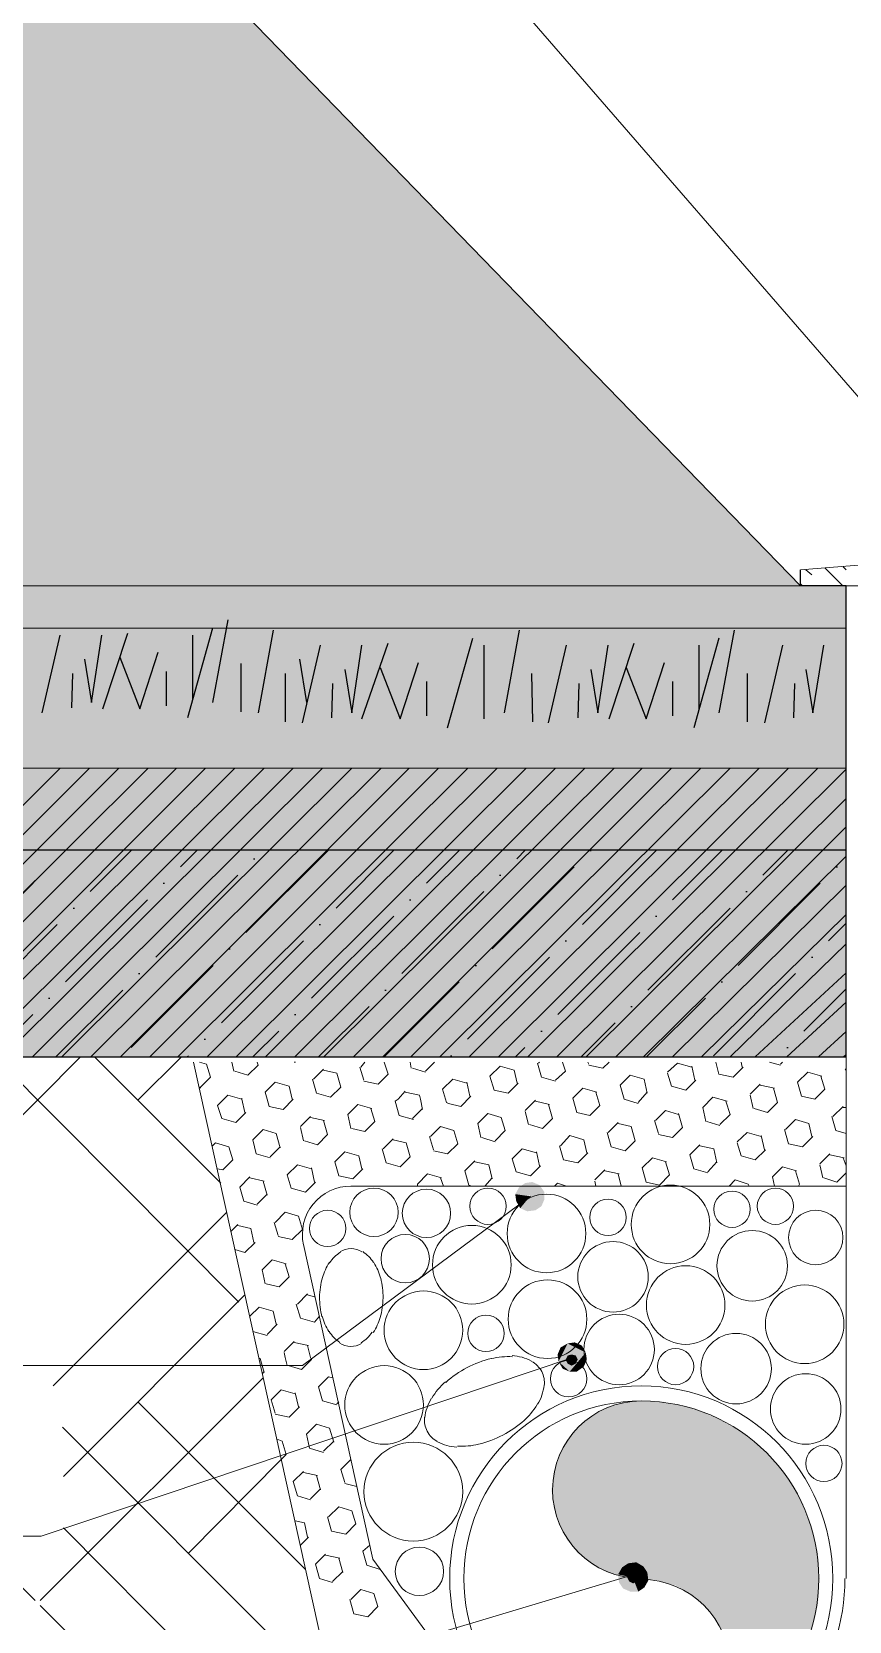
# Paper-space layout 'F02.1_POR CONST' of a CAD drawing. Extents: x -24.6 to 14.9, y -8.7 to 21.
# Drawn here: x -13.886 to -12.675, y -3.208 to -0.853 of the extents above; entities that cross this region are included whole.
import ezdxf
from ezdxf.xclip import XClip

# ---------------------------------------------------------------- set-up
doc = ezdxf.new("R2010")
doc.units = 0
doc.header["$MEASUREMENT"] = 0
doc.header["$XCLIPFRAME"] = 2
for name, color, linetype in [('0_PROPfinal', 4, 'Continuous'), ('Anotação - Geral', 7, 'Continuous'), ('para ar_90_muro', 7, 'Continuous')]:
    doc.layers.add(name, color=color, linetype=linetype)

# ---------------------------------------------------------------- blocks, each defined once
blk = doc.blocks.new('Viewport35')
at = {"layer": 'para ar_90_muro', "linetype": 'Continuous', "lineweight": 0}
for points in [[(8.18119603543299, 5.848217552542353), (8.18119603543299, 5.848366552542359), (8.18109103543307, 5.848514552542349), (8.180942035433034, 5.848577552542357), (8.180794035433067, 5.848556552542348), (8.180667035433032, 5.848471552542355), (8.18058303543306, 5.848323552542354), (8.180879035432994, 5.848281552542353), (8.180879035432994, 5.848302552542348), (8.180900035433055, 5.848302552542348), (8.180900035433055, 5.848281552542353), (8.180921035433073, 5.848281552542353), (8.180921035433073, 5.848260552542358)], [(8.18058303543306, 5.848323552542354), (8.180604035433063, 5.848175552542353), (8.180688035433064, 5.848027552542352), (8.180879035432994, 5.848260552542358), (8.180879035432994, 5.848281552542353)], [(8.180688035433064, 5.848027552542352), (8.180837035433015, 5.84796355254235), (8.181006035433043, 5.847985552542351), (8.181133035433078, 5.848069552542352), (8.18119603543299, 5.848217552542353), (8.180921035433073, 5.848260552542358), (8.180900035433055, 5.848239552542353), (8.180879035432994, 5.848239552542353), (8.180879035432994, 5.848260552542358)], [(8.181683035433068, 5.845190552542348), (8.182064035433072, 5.845000552542359), (8.181831035433078, 5.845212552542348)], [(8.181831035433078, 5.845212552542348), (8.182064035433072, 5.845000552542359), (8.181980035433085, 5.845148552542348)], [(8.181493035433022, 5.844809552542353), (8.181683035433068, 5.845190552542348), (8.181472035433075, 5.844958552542359)], [(8.181535035433, 5.845106552542349), (8.181472035433075, 5.844958552542359), (8.181683035433068, 5.845190552542348)], [(8.182064035433072, 5.845000552542359), (8.181683035433068, 5.845190552542348), (8.181493035433022, 5.844809552542353)], [(8.181726035433044, 5.844598552542356), (8.182064035433072, 5.845000552542359), (8.181493035433022, 5.844809552542353)], [(8.181683035433068, 5.844936552542348), (8.181641035433074, 5.844852552542358), (8.181683035433068, 5.844767552542352), (8.181768035433038, 5.844725552542352), (8.181768035433038, 5.844852552542358)], [(8.181895035433072, 5.844852552542358), (8.181853035433065, 5.844936552542348), (8.181768035433038, 5.844958552542359), (8.181683035433068, 5.844936552542348), (8.181768035433038, 5.844852552542358)], [(8.182022035433064, 5.844704552542357), (8.182064035433072, 5.845000552542359), (8.181726035433044, 5.844598552542356)], [(8.182064035433072, 5.845000552542359), (8.182022035433064, 5.844704552542357), (8.182085035433033, 5.844852552542358)], [(8.181726035433044, 5.844598552542356), (8.181493035433022, 5.844809552542353), (8.181577035433065, 5.844661552542352)], [(8.182022035433064, 5.844704552542357), (8.181726035433044, 5.844598552542356), (8.181874035433012, 5.844598552542356)], [(8.181768035433038, 5.844725552542352), (8.181853035433065, 5.844767552542352), (8.181895035433072, 5.844852552542358), (8.181768035433038, 5.844852552542358)], [(8.182509035433071, 5.843857552542357), (8.184244035433068, 5.843857552542357), (8.183758035433073, 5.843942552542353), (8.182847035433014, 5.843942552542353)], [(8.182847035433014, 5.843942552542353), (8.183758035433073, 5.843942552542353), (8.183736035433057, 5.843963552542357), (8.18286903543303, 5.843963552542357)], [(8.18286903543303, 5.843963552542357), (8.183736035433057, 5.843963552542357), (8.183228035433018, 5.843984552542354)], [(8.181895035433072, 5.84343455254235), (8.185155035432999, 5.84343455254235), (8.184774035433009, 5.843645552542357), (8.182149035433028, 5.843645552542357)], [(8.182149035433028, 5.843645552542357), (8.184774035433009, 5.843645552542357), (8.18471003543307, 5.84366655254235), (8.182191035433007, 5.84366655254235)], [(8.182191035433007, 5.84366655254235), (8.18471003543307, 5.84366655254235), (8.18428703543303, 5.843836552542351), (8.182488035433039, 5.843836552542351)], [(8.182488035433039, 5.843836552542351), (8.18428703543303, 5.843836552542351), (8.184244035433068, 5.843857552542357), (8.182509035433071, 5.843857552542357)], [(8.18166203543305, 5.843158552542357), (8.185557035433064, 5.843158552542357), (8.18523903543307, 5.843391552542355), (8.181874035433012, 5.843391552542355)], [(8.181874035433012, 5.843391552542355), (8.18523903543307, 5.843391552542355), (8.185155035432999, 5.84343455254235), (8.181895035433072, 5.84343455254235)], [(8.181493035433022, 5.84284155254235), (8.185917035433079, 5.84284155254235), (8.18568403543307, 5.843074552542356), (8.18162003543307, 5.843074552542356)], [(8.18162003543307, 5.843074552542356), (8.18568403543307, 5.843074552542356), (8.185557035433064, 5.843158552542357), (8.18166203543305, 5.843158552542357)], [(8.181387035433033, 5.842481552542349), (8.18621303543307, 5.842481552542349), (8.186044035433042, 5.842693552542348), (8.181450035433073, 5.842693552542348)], [(8.181450035433073, 5.842693552542348), (8.186044035433042, 5.842693552542348), (8.185917035433079, 5.84284155254235), (8.181493035433022, 5.84284155254235)], [(8.181345035433054, 5.842121552542357), (8.186446035433065, 5.842121552542357), (8.18638203543307, 5.842269552542357), (8.181366035433072, 5.842269552542357)], [(8.181366035433072, 5.842269552542357), (8.18638203543307, 5.842269552542357), (8.18621303543307, 5.842481552542349), (8.181387035433033, 5.842481552542349)], [(8.181387035433033, 5.841804552542348), (8.18663603543304, 5.841804552542348), (8.186446035433065, 5.842121552542357), (8.181345035433054, 5.842121552542357)], [(8.181387035433033, 5.841761552542355), (8.18663603543304, 5.841761552542355), (8.18663603543304, 5.841804552542348), (8.181387035433033, 5.841804552542348)], [(8.181493035433022, 5.841402552542357), (8.186784035433007, 5.841402552542357), (8.18663603543304, 5.841761552542355), (8.181387035433033, 5.841761552542355)], [(8.181556035433061, 5.841296552542357), (8.186806035433037, 5.841296552542357), (8.186784035433007, 5.841402552542357), (8.181493035433022, 5.841402552542357)], [(8.18166203543305, 5.841084552542357), (8.186869035433077, 5.841084552542357), (8.186806035433037, 5.841296552542357), (8.181556035433061, 5.841296552542357)], [(8.186869035433077, 5.841084552542357), (8.18166203543305, 5.841084552542357), (8.181895035433072, 5.840788552542355), (8.186933035433071, 5.840788552542355)], [(8.182191035433007, 5.840555552542357), (8.186954035433004, 5.840555552542357), (8.186933035433071, 5.840788552542355), (8.181916035433076, 5.840788552542355)], [(8.182509035433071, 5.840385552542356), (8.186954035433004, 5.840385552542356), (8.186954035433004, 5.840555552542357), (8.182191035433007, 5.840555552542357)], [(8.182953035433087, 5.840576552542354), (8.182826035433067, 5.840491552542357), (8.182742035433066, 5.840343552542356), (8.183038035433057, 5.84028055254235), (8.183038035433057, 5.840301552542357), (8.183059035433061, 5.840301552542357)], [(8.183355035433053, 5.840385552542356), (8.183271035433066, 5.840512552542352), (8.18312303543307, 5.840597552542357), (8.182953035433087, 5.840576552542354), (8.183059035433061, 5.840301552542357), (8.18308003543305, 5.840301552542357), (8.18308003543305, 5.84028055254235)], [(8.18286903543303, 5.84028055254235), (8.186954035433004, 5.84028055254235), (8.186954035433004, 5.840385552542356), (8.182509035433071, 5.840385552542356)], [(8.182742035433066, 5.840343552542356), (8.182763035433055, 5.840174552542349), (8.182847035433014, 5.840047552542355), (8.182996035433078, 5.839983552542355), (8.183165035433063, 5.839983552542355), (8.183059035433061, 5.84025855254235), (8.183038035433057, 5.84025855254235), (8.183038035433057, 5.84028055254235)], [(8.183228035433018, 5.84025855254235), (8.186975035433065, 5.84025855254235), (8.186954035433004, 5.84028055254235), (8.18286903543303, 5.84028055254235)], [(8.182974035433062, 5.840364552542351), (8.182932035433069, 5.84028055254235), (8.182974035433062, 5.840195552542356), (8.183059035433061, 5.840153552542356), (8.183059035433061, 5.84028055254235)], [(8.183186035433025, 5.84028055254235), (8.183144035433045, 5.840364552542351), (8.183059035433061, 5.840407552542356), (8.182974035433062, 5.840364552542351), (8.183059035433061, 5.84028055254235)], [(8.183165035433063, 5.839983552542355), (8.183292035433013, 5.84006855254235), (8.183377035433068, 5.84021655254235), (8.183355035433053, 5.840385552542356), (8.18308003543305, 5.84028055254235), (8.18308003543305, 5.84025855254235), (8.183059035433061, 5.84025855254235)], [(8.183059035433061, 5.840153552542356), (8.183144035433045, 5.840195552542356), (8.183186035433025, 5.84028055254235), (8.183059035433061, 5.84028055254235)], [(8.183588035433075, 5.84021655254235), (8.186954035433004, 5.84021655254235), (8.186975035433065, 5.84025855254235), (8.183228035433018, 5.84025855254235)], [(8.18394803543302, 5.840110552542349), (8.186954035433004, 5.840110552542349), (8.186954035433004, 5.84021655254235), (8.183588035433075, 5.84021655254235)], [(8.184266035433069, 5.839941552542355), (8.186954035433004, 5.839941552542355), (8.186954035433004, 5.840110552542349), (8.18394803543302, 5.840110552542349)], [(8.186954035433004, 5.839941552542355), (8.184266035433069, 5.839941552542355), (8.184520035433053, 5.839708552542357), (8.186933035433071, 5.839708552542357)], [(8.184774035433009, 5.839412552542356), (8.186869035433077, 5.839412552542356), (8.186933035433071, 5.839708552542357), (8.184541035433071, 5.839708552542357)], [(8.184901035433057, 5.839200552542355), (8.186806035433037, 5.839200552542355), (8.186869035433077, 5.839412552542356), (8.184774035433009, 5.839412552542356)]]:
    blk.add_hatch(color=0, dxfattribs=at).paths.add_polyline_path(points)
at = {"layer": 'para ar_90_muro', "color": 0, "linetype": 'Continuous', "lineweight": 0}
for p, q in [((8.176236493488943, 5.878365885875692), (8.192097035433022, 5.860076885875689)), ((8.189536035433036, 5.861659552542351), (8.186573035433085, 5.861426552542358)), ((8.186679035433073, 5.861426552542358), (8.186806035433037, 5.861320552542356)), ((8.187081035433039, 5.861468552542359), (8.187456702099695, 5.861092885875685)), ((8.187462035433043, 5.86148955254235), (8.187525035433069, 5.861426552542358)), ((8.186573035433085, 5.86112955254235), (8.186609734808584, 5.861092885875685)), ((8.187525035433069, 5.861092885875685), (8.187525035433069, 5.84025855254235)), ((8.187525035433069, 5.861092885875685), (8.188160035433029, 5.861092885875685)), ((8.115537035433078, 5.860203885875684), (8.187525035433069, 5.860203885875684)), ((8.115537035433078, 5.857261885875689), (8.187525035433069, 5.857261885875689)), ((8.16494874209097, 5.851202552542354), (8.17103603543302, 5.857261885875689)), ((8.165562742090941, 5.851202552542354), (8.171650035433046, 5.857261885875689)), ((8.166176742090855, 5.851202552542354), (8.172264035433074, 5.857261885875689)), ((8.166790742090896, 5.851202552542357), (8.172878035433072, 5.857261885875689)), ((8.167411702099699, 5.851202552542357), (8.173471035433053, 5.857261885875689)), ((8.168024702099729, 5.851202552542357), (8.174084035433069, 5.857261885875689)), ((8.168610742090962, 5.851202552542354), (8.17469803543301, 5.857261885875689)), ((8.169224742090947, 5.851202552542343), (8.175312035433038, 5.857261885875689)), ((8.169838742090946, 5.851202552542354), (8.175926035433065, 5.857261885875689)), ((8.170452742090859, 5.851202552542354), (8.176540035433078, 5.857261885875689)), ((8.171065410661953, 5.851202552542354), (8.177154035433063, 5.857261885875689)), ((8.171679742090944, 5.851202552542343), (8.177767035433035, 5.857261885875689)), ((8.172300702099733, 5.851202552542357), (8.178360035433073, 5.857261885875689)), ((8.17291470209966, 5.851202552542357), (8.178974035433015, 5.857261885875689)), ((8.173500742090951, 5.851202552542343), (8.179588035433042, 5.857261885875689)), ((8.174114742090964, 5.851202552542354), (8.18020203543307, 5.857261885875689)), ((8.174727742090923, 5.851202552542343), (8.18081503543307, 5.857261885875689)), ((8.175341742090964, 5.851202552542354), (8.181429035433013, 5.857261885875689)), ((8.175955742090949, 5.851202552542343), (8.18204303543304, 5.857261885875689)), ((8.176569742090962, 5.851202552542354), (8.182657035433067, 5.857261885875689)), ((8.177190702099665, 5.851202552542357), (8.183250035433034, 5.857261885875689)), ((8.17780503352867, 5.851202552542357), (8.183863035433077, 5.857261885875689)), ((8.178389742090914, 5.851202552542343), (8.184477035433062, 5.857261885875689)), ((8.179003742090956, 5.851202552542343), (8.185091035433004, 5.857261885875689)), ((8.179617742090969, 5.851202552542357), (8.185705035433031, 5.857261885875689)), ((8.180231742090939, 5.851202552542354), (8.186319035433058, 5.857261885875689)), ((8.180845742090852, 5.851202552542354), (8.186933035433071, 5.857261885875689)), ((8.181458709826003, 5.851202552542343), (8.187525035433069, 5.857240885875683)), ((8.182071613488915, 5.851202552542357), (8.187525035433069, 5.856626885875691)), ((8.18269370209974, 5.851202552542343), (8.187525035433069, 5.856033885875693)), ((8.183275009593274, 5.851202552542357), (8.187525035433069, 5.855419885875687)), ((8.183886309606095, 5.851202552542354), (8.187525035433069, 5.854806885875689)), ((8.184492328955272, 5.851202552542357), (8.187525035433069, 5.854192885875685)), ((8.185091210164188, 5.851202552542343), (8.187525035433069, 5.853578885875692)), ((8.185616997375249, 5.851202552542356), (8.187525035433069, 5.852964885875689)), ((8.186281761217828, 5.851202552542354), (8.187525035433069, 5.852350885817511)), ((8.186946525060307, 5.851202552542357), (8.187525035433069, 5.851736885759335)), ((8.187525035433069, 5.851202552542356), (8.09521703543301, 5.851202552542356)), ((8.167396035433057, 5.847117552542356), (8.171460035433071, 5.851202552542356)), ((8.169660035433012, 5.851202552542356), (8.174783035433066, 5.846058552542356)), ((8.171756035433035, 5.851202552542356), (8.174402035433076, 5.848556552542348)), ((8.172666035433068, 5.850292552542347), (8.173576035433072, 5.851202552542356)), ((8.173830035433042, 5.851096552542355), (8.177619035433068, 5.833951552542349)), ((8.174106035432999, 5.851054552542356), (8.173957035433077, 5.851096552542355)), ((8.174190035433071, 5.850779552542358), (8.174106035432999, 5.851054552542356)), ((8.174677035433078, 5.850906552542355), (8.17463503543307, 5.851096552542355)), ((8.174973035433027, 5.850821552542358), (8.17469803543301, 5.850906552542355)), ((8.174973035433027, 5.850821552542358), (8.175185035433074, 5.851033552542349)), ((8.175185035433074, 5.851033552542349), (8.17516403543307, 5.851096552542355)), ((8.175968035433044, 5.851096552542355), (8.175947035433069, 5.851096552542355)), ((8.175968035433044, 5.851096552542355), (8.17597103543305, 5.851096552542355)), ((8.176349035433034, 5.850736552542353), (8.17656103543301, 5.850948552542354)), ((8.176836035433013, 5.850863552542348), (8.17656103543301, 5.850927552542359)), ((8.17740803543306, 5.850715552542349), (8.177323035433076, 5.850990552542354)), ((8.177344035433052, 5.850990552542354), (8.177429035433065, 5.851096552542355)), ((8.177916035433071, 5.850842552542353), (8.17783103543303, 5.851096552542355)), ((8.178402035433066, 5.850969552542349), (8.178381035433063, 5.851096552542355)), ((8.178699035433013, 5.850885552542358), (8.178424035432997, 5.850969552542349)), ((8.178699035433013, 5.850906552542355), (8.178889035433073, 5.851096552542355)), ((8.180053035433005, 5.850800552542353), (8.180265035433067, 5.851012552542356)), ((8.180561035433044, 5.850927552542359), (8.180265035433067, 5.851012552542356)), ((8.180625035433053, 5.850652552542352), (8.180561035433044, 5.850927552542359)), ((8.181133035433078, 5.850779552542358), (8.181048035433022, 5.851075552542349)), ((8.181069035433069, 5.851075552542349), (8.18109103543307, 5.851096552542355)), ((8.181429035433013, 5.850715552542349), (8.181641035433074, 5.850906552542355)), ((8.181641035433074, 5.850906552542355), (8.181577035433065, 5.851096552542355)), ((8.182128035433067, 5.851054552542356), (8.182107035433049, 5.851096552542355)), ((8.182424035433044, 5.850969552542349), (8.182128035433067, 5.851033552542349)), ((8.182424035433044, 5.850969552542349), (8.182551035433065, 5.851096552542355)), ((8.183779035433076, 5.850885552542358), (8.183990035432998, 5.851075552542349)), ((8.18428703543303, 5.850990552542354), (8.183990035432998, 5.851075552542349)), ((8.18435003543307, 5.850715552542349), (8.18428703543303, 5.851012552542356)), ((8.184858035433066, 5.850842552542353), (8.18479503543307, 5.851096552542355)), ((8.185155035432999, 5.850779552542358), (8.18536603543302, 5.850990552542354)), ((8.185345035433073, 5.850990552542354), (8.185324035433027, 5.851096552542355)), ((8.186149035433061, 5.851033552542349), (8.185917035433079, 5.851096552542355)), ((8.186149035433061, 5.851054552542356), (8.186192035433066, 5.851096552542355)), ((8.186509035433062, 5.850673552542357), (8.186721035433067, 5.850885552542358)), ((8.187017035433044, 5.850800552542353), (8.186721035433067, 5.850885552542358)), ((8.187504035433022, 5.850948552542354), (8.187525035433069, 5.850948552542354)), ((8.187525035433069, 5.850906552542355), (8.187504035433022, 5.850948552542354)), ((8.173979035433078, 5.850546552542351), (8.173957035433077, 5.850567552542357)), ((8.173979035433078, 5.850567552542357), (8.174190035433071, 5.850779552542358)), ((8.17533303543307, 5.850461552542356), (8.17554503543306, 5.850673552542357)), ((8.17584103543308, 5.850588552542352), (8.17554503543306, 5.850673552542357)), ((8.175905035433004, 5.850313552542355), (8.17584103543308, 5.850588552542352)), ((8.176413035433043, 5.85044055254235), (8.176328035433073, 5.850736552542353)), ((8.176709035433063, 5.850355552542355), (8.176921035433068, 5.850567552542357)), ((8.176921035433068, 5.850567552542357), (8.176836035433013, 5.850863552542348)), ((8.177704035433067, 5.850631552542357), (8.17740803543306, 5.850694552542352)), ((8.177704035433067, 5.850631552542357), (8.177916035433071, 5.850842552542353)), ((8.17905903543307, 5.850525552542356), (8.179270035433078, 5.850736552542353)), ((8.179567035433067, 5.850652552542352), (8.179270035433078, 5.850736552542353)), ((8.179630035433021, 5.850377552542357), (8.179567035433067, 5.850673552542357)), ((8.18013803543306, 5.85050455254235), (8.180053035433005, 5.850800552542353)), ((8.18043403543308, 5.85044055254235), (8.180646035433071, 5.850652552542352)), ((8.181429035433013, 5.850694552542352), (8.181133035433078, 5.850779552542358)), ((8.18178903543307, 5.850334552542348), (8.18200103543306, 5.850546552542351)), ((8.18229703543308, 5.850461552542356), (8.18200103543306, 5.850546552542351)), ((8.182784035433073, 5.850609552542357), (8.182996035433078, 5.850821552542358)), ((8.18286903543303, 5.850313552542355), (8.182784035433073, 5.850609552542357)), ((8.183292035433013, 5.850736552542353), (8.182996035433078, 5.850821552542358)), ((8.183355035433053, 5.85044055254235), (8.183292035433013, 5.850736552542353)), ((8.183863035433077, 5.850588552542352), (8.183779035433076, 5.850863552542348)), ((8.184160035433067, 5.85050455254235), (8.183863035433077, 5.850588552542352)), ((8.184160035433067, 5.85050455254235), (8.184371035433074, 5.850715552542349)), ((8.185155035432999, 5.850779552542358), (8.184858035433066, 5.850842552542353)), ((8.185514035433073, 5.850419552542357), (8.185726035433078, 5.850631552542357)), ((8.186022035433027, 5.850546552542351), (8.185726035433078, 5.850609552542357)), ((8.186086035433021, 5.850249552542357), (8.186001035433065, 5.850546552542351)), ((8.18659403543306, 5.850377552542357), (8.186509035433062, 5.850673552542357)), ((8.187081035433039, 5.850525552542356), (8.186996035433069, 5.850800552542353)), ((8.174846035433063, 5.850313552542355), (8.174550035433043, 5.85039855254235)), ((8.174846035433063, 5.850313552542355), (8.174846035433063, 5.850334552542348)), ((8.174910035433072, 5.850038552542358), (8.174846035433063, 5.850313552542355)), ((8.175714035433074, 5.850101552542355), (8.175926035433065, 5.850313552542355)), ((8.176709035433063, 5.850355552542355), (8.176413035433043, 5.85044055254235)), ((8.178148035433026, 5.849974552542358), (8.178064035433067, 5.850271552542356)), ((8.178572035433064, 5.85039855254235), (8.178275035433074, 5.850461552542356)), ((8.179186035433062, 5.850228552542349), (8.179143035433043, 5.850249552542357)), ((8.179440035433075, 5.850165552542355), (8.179186035433062, 5.850228552542349)), ((8.179440035433075, 5.850165552542355), (8.179651035433068, 5.850377552542357)), ((8.18043403543308, 5.85044055254235), (8.18013803543306, 5.85050455254235)), ((8.180794035433067, 5.850080552542359), (8.181006035433043, 5.850292552542347)), ((8.181302035433063, 5.850207552542356), (8.181006035433043, 5.850271552542356)), ((8.181874035433012, 5.850038552542358), (8.18178903543307, 5.850334552542348)), ((8.18236103543299, 5.850186552542349), (8.182276035433077, 5.850461552542356)), ((8.183165035433063, 5.850228552542349), (8.18286903543303, 5.850313552542355)), ((8.183165035433063, 5.850249552542357), (8.183355035433053, 5.850461552542356)), ((8.184520035433053, 5.85014455254235), (8.184731035433074, 5.850355552542355)), ((8.185028035433078, 5.850271552542356), (8.184731035433074, 5.850355552542355)), ((8.185091035433004, 5.849995552542353), (8.185006035433076, 5.850271552542356)), ((8.185578035433068, 5.850122552542359), (8.185514035433073, 5.85039855254235)), ((8.18587403543306, 5.850038552542358), (8.186086035433021, 5.850249552542357)), ((8.186869035433077, 5.850313552542355), (8.18659403543306, 5.850377552542357)), ((8.186869035433077, 5.850313552542355), (8.187081035433039, 5.850525552542356)), ((8.174423035432994, 5.849911552542354), (8.174338035433067, 5.850186552542349)), ((8.174719035433071, 5.849826552542357), (8.174423035432994, 5.849911552542354)), ((8.174719035433071, 5.849826552542357), (8.174931035433033, 5.850038552542358)), ((8.175714035433074, 5.850101552542355), (8.175418035433026, 5.850165552542355)), ((8.176074035433032, 5.849741552542351), (8.176286035432994, 5.849953552542352)), ((8.176582035433071, 5.849868552542349), (8.176286035432994, 5.849932552542358)), ((8.17706903543305, 5.849995552542353), (8.177281035433012, 5.850207552542356)), ((8.177132035433075, 5.849699552542351), (8.17706903543305, 5.849995552542353)), ((8.177577035433075, 5.850122552542359), (8.177281035433012, 5.850207552542356)), ((8.177640035433072, 5.849847552542352), (8.177556035433028, 5.850122552542359)), ((8.178445035433057, 5.849890552542357), (8.178148035433026, 5.849974552542358)), ((8.178424035432997, 5.849911552542354), (8.178635035433004, 5.850122552542359)), ((8.17979903543305, 5.849805552542351), (8.180011035433026, 5.850017552542354)), ((8.180286035433028, 5.849932552542358), (8.180011035433026, 5.850017552542354)), ((8.180371035433069, 5.84965755254235), (8.180286035433028, 5.849932552542358)), ((8.180858035433076, 5.849784552542356), (8.180794035433067, 5.850059552542355)), ((8.18115403543301, 5.849699552542351), (8.181366035433072, 5.849911552542354)), ((8.181366035433072, 5.849911552542354), (8.18128103543306, 5.850207552542356)), ((8.182149035433028, 5.849974552542358), (8.181874035433012, 5.850038552542358)), ((8.182149035433028, 5.849974552542358), (8.18236103543299, 5.850186552542349)), ((8.183525035433036, 5.849868552542349), (8.183736035433057, 5.850080552542359)), ((8.184012035433014, 5.849995552542353), (8.183736035433057, 5.850080552542359)), ((8.184096035433072, 5.849720552542356), (8.184012035433014, 5.850017552542354)), ((8.184583035433064, 5.849847552542352), (8.184520035433053, 5.85014455254235)), ((8.184879035433042, 5.849784552542356), (8.185091035433004, 5.849995552542353)), ((8.18587403543306, 5.850038552542358), (8.185599035433043, 5.850122552542359)), ((8.18625503543305, 5.849678552542356), (8.186467035433026, 5.849890552542357)), ((8.186742035433028, 5.849805552542351), (8.186467035433026, 5.849890552542357)), ((8.187314035433076, 5.84965755254235), (8.187229035433006, 5.849953552542352)), ((8.187250035433067, 5.849953552542352), (8.187462035433043, 5.850165552542355)), ((8.187525035433069, 5.85014455254235), (8.187462035433043, 5.85014455254235)), ((8.175079035433, 5.849466552542356), (8.175291035433062, 5.849678552542356)), ((8.175566035433064, 5.84959355254235), (8.175291035433062, 5.849678552542356)), ((8.175651035433049, 5.84929755254235), (8.175566035433064, 5.84959355254235)), ((8.176138035433027, 5.849445552542349), (8.176074035433032, 5.849720552542356)), ((8.176434035433076, 5.849360552542356), (8.176646035433066, 5.849572552542357)), ((8.176646035433066, 5.849572552542357), (8.17656103543301, 5.849868552542349)), ((8.177429035433065, 5.849636552542357), (8.177154035433063, 5.849699552542351)), ((8.177429035433065, 5.849636552542357), (8.177640035433072, 5.849847552542352)), ((8.178805035433072, 5.849530552542356), (8.179016035433008, 5.849741552542351)), ((8.17929103543301, 5.84965755254235), (8.179016035433008, 5.849741552542351)), ((8.17937603543308, 5.849382552542355), (8.17929103543301, 5.84965755254235)), ((8.179863035433058, 5.849509552542349), (8.17979903543305, 5.849805552542351)), ((8.180159035433064, 5.849445552542349), (8.180371035433069, 5.84965755254235)), ((8.18115403543301, 5.849699552542351), (8.180879035432994, 5.849784552542356)), ((8.181535035433, 5.84933955254235), (8.181726035433044, 5.84955155254235)), ((8.182022035433064, 5.849466552542356), (8.181726035433044, 5.84955155254235)), ((8.182593035433072, 5.849318552542355), (8.182509035433071, 5.849614552542356)), ((8.182530035433018, 5.849614552542356), (8.182742035433066, 5.849826552542357)), ((8.183017035432997, 5.849741552542351), (8.182742035433066, 5.849805552542351)), ((8.183101035433069, 5.849445552542349), (8.183017035432997, 5.849741552542351)), ((8.183588035433075, 5.84959355254235), (8.18350403543306, 5.849868552542349)), ((8.183885035433065, 5.849509552542349), (8.183588035433075, 5.849572552542357)), ((8.183885035433065, 5.849509552542349), (8.184096035433072, 5.849720552542356)), ((8.184879035433042, 5.849763552542351), (8.184604035433026, 5.849847552542352)), ((8.18523903543307, 5.849424552542356), (8.185451035433076, 5.849614552542356)), ((8.18574703543301, 5.849530552542356), (8.185451035433076, 5.849614552542356)), ((8.185811035433005, 5.849255552542349), (8.18574703543301, 5.84955155254235)), ((8.186319035433058, 5.849382552542355), (8.186234035433074, 5.849678552542356)), ((8.186806035433037, 5.849530552542356), (8.186742035433028, 5.849805552542351)), ((8.187525035433069, 5.84959355254235), (8.187314035433076, 5.84965755254235)), ((8.174233035433048, 5.84933955254235), (8.174296035433073, 5.84940355254235)), ((8.174571035433075, 5.849318552542355), (8.174296035433073, 5.84940355254235)), ((8.174656035433031, 5.849043552542357), (8.174571035433075, 5.849318552542355)), ((8.175143035433067, 5.849170552542354), (8.175079035433, 5.849466552542356)), ((8.175439035433072, 5.849106552542354), (8.175651035433049, 5.849318552542355)), ((8.176434035433076, 5.849360552542356), (8.176159035433074, 5.849445552542349)), ((8.176794035433034, 5.849001552542356), (8.17700503543304, 5.849212552542355)), ((8.177302035433073, 5.849128552542354), (8.17700503543304, 5.849212552542355)), ((8.177873035433024, 5.848979552542357), (8.177789035433051, 5.849276552542355)), ((8.177810035433069, 5.849276552542355), (8.178021035433062, 5.849487552542348)), ((8.178297035433076, 5.84940355254235), (8.178021035433062, 5.849466552542356)), ((8.178381035433063, 5.849106552542354), (8.178297035433076, 5.84940355254235)), ((8.178868035433041, 5.849255552542349), (8.17878303543307, 5.849530552542356)), ((8.179164035433075, 5.849170552542354), (8.178868035433041, 5.849233552542358)), ((8.179164035433075, 5.849170552542354), (8.17937603543308, 5.849382552542355)), ((8.180159035433064, 5.849424552542356), (8.179884035433062, 5.849509552542349)), ((8.180519035433065, 5.849064552542353), (8.180731035433027, 5.849276552542355)), ((8.181027035433075, 5.849191552542358), (8.180731035433027, 5.849276552542355)), ((8.18109103543307, 5.848916552542351), (8.181027035433075, 5.849212552542355)), ((8.18159903543308, 5.849043552542357), (8.181514035433068, 5.84933955254235)), ((8.182085035433033, 5.849191552542358), (8.182022035433064, 5.849466552542356)), ((8.182890035433076, 5.849233552542358), (8.182593035433072, 5.849318552542355)), ((8.182890035433076, 5.849233552542358), (8.183101035433069, 5.849445552542349)), ((8.184244035433068, 5.849149552542348), (8.184456035433058, 5.849360552542356)), ((8.184752035433078, 5.849276552542355), (8.184456035433058, 5.84933955254235)), ((8.184816035433073, 5.848979552542357), (8.184752035433078, 5.849276552542355)), ((8.185324035433027, 5.849128552542354), (8.18523903543307, 5.84940355254235)), ((8.185620035433075, 5.849043552542357), (8.185832035433066, 5.849255552542349)), ((8.186615035433064, 5.849318552542355), (8.186319035433058, 5.849382552542355)), ((8.186615035433064, 5.849318552542355), (8.186827035433069, 5.849530552542356)), ((8.174444035433055, 5.848831552542357), (8.174656035433031, 5.849043552542357)), ((8.175439035433072, 5.849085552542357), (8.175143035433067, 5.849170552542354)), ((8.175799035433073, 5.848725552542357), (8.176011035433064, 5.848937552542356)), ((8.176307035433055, 5.84885255254235), (8.176011035433064, 5.848937552542356)), ((8.176878035433006, 5.848704552542349), (8.176794035433034, 5.849001552542356)), ((8.17736503543307, 5.84885255254235), (8.177302035433073, 5.849128552542354)), ((8.178170035433041, 5.848895552542357), (8.177873035433024, 5.848979552542357)), ((8.178170035433041, 5.848895552542357), (8.178381035433063, 5.849106552542354)), ((8.179524035433047, 5.84881055254235), (8.17973603543301, 5.849022552542353)), ((8.180032035433072, 5.848937552542356), (8.17973603543301, 5.849001552542356)), ((8.180096035433067, 5.848641552542356), (8.180032035433072, 5.848937552542356)), ((8.180604035433063, 5.848789552542357), (8.180519035433065, 5.849064552542353)), ((8.180900035433055, 5.848704552542349), (8.181112035433031, 5.848916552542351)), ((8.181895035433072, 5.848979552542357), (8.18159903543308, 5.849043552542357)), ((8.181895035433072, 5.848979552542357), (8.182107035433049, 5.849191552542358)), ((8.183250035433034, 5.848874552542352), (8.18346103543304, 5.849085552542357)), ((8.183758035433073, 5.849001552542356), (8.18346103543304, 5.849085552542357)), ((8.18382103543307, 5.848725552542357), (8.183736035433057, 5.849001552542356)), ((8.18432903543301, 5.84885255254235), (8.184244035433068, 5.849149552542348)), ((8.184625035433072, 5.848789552542357), (8.184816035433073, 5.849001552542356)), ((8.185620035433075, 5.849043552542357), (8.185324035433027, 5.849128552542354)), ((8.185980035433033, 5.848683552542356), (8.186192035433066, 5.848895552542357)), ((8.186488035433072, 5.84881055254235), (8.186192035433066, 5.848895552542357)), ((8.186975035433065, 5.848958552542351), (8.187187035433027, 5.849170552542354)), ((8.187038035433062, 5.848662552542349), (8.186975035433065, 5.848937552542356)), ((8.187483035433075, 5.849085552542357), (8.187187035433027, 5.849149552542348)), ((8.187525035433069, 5.848916552542351), (8.187462035433043, 5.849085552542357)), ((8.174444035433055, 5.848831552542357), (8.174338035433067, 5.84885255254235)), ((8.174804035433056, 5.848471552542355), (8.175016035433075, 5.848683552542356)), ((8.175312035433038, 5.848598552542349), (8.175016035433075, 5.848662552542349)), ((8.175376035433032, 5.848302552542348), (8.175291035433062, 5.848598552542349)), ((8.175884035433072, 5.848450552542349), (8.175799035433073, 5.848725552542357)), ((8.176180035433006, 5.848366552542359), (8.176392035433068, 5.848577552542357)), ((8.176370035433067, 5.848577552542357), (8.176307035433055, 5.848874552542352)), ((8.177175035433024, 5.848641552542356), (8.176878035433006, 5.848704552542349)), ((8.177175035433024, 5.848641552542356), (8.177386035433045, 5.84885255254235)), ((8.17852903543303, 5.848535552542355), (8.178741035432992, 5.848747552542356)), ((8.179037035433069, 5.848662552542349), (8.178741035432992, 5.848747552542356)), ((8.179080035433003, 5.848493552542356), (8.179016035433008, 5.848662552542349)), ((8.179609035433074, 5.848514552542349), (8.179524035433047, 5.84881055254235)), ((8.179948035433071, 5.848493552542356), (8.180096035433067, 5.848662552542349)), ((8.180900035433055, 5.848704552542349), (8.180604035433063, 5.848789552542357)), ((8.181408035433066, 5.848493552542356), (8.181472035433075, 5.848556552542348)), ((8.18166203543305, 5.848493552542356), (8.181472035433075, 5.848556552542348)), ((8.182255035433087, 5.848620552542348), (8.182466035433023, 5.848831552542357)), ((8.182276035433077, 5.848493552542356), (8.182255035433087, 5.848598552542349)), ((8.182763035433055, 5.848747552542356), (8.182466035433023, 5.84881055254235)), ((8.182805035433034, 5.848493552542356), (8.182742035433066, 5.848747552542356)), ((8.183334035432992, 5.848577552542357), (8.183250035433034, 5.848874552542352)), ((8.183609035433008, 5.848514552542349), (8.183334035432992, 5.848577552542357)), ((8.183609035433008, 5.848514552542349), (8.18382103543307, 5.848725552542357)), ((8.184625035433072, 5.848768552542349), (8.18432903543301, 5.84885255254235)), ((8.185070035433071, 5.848493552542356), (8.185197035433049, 5.848620552542348)), ((8.185472035432994, 5.848535552542355), (8.185197035433049, 5.848620552542348)), ((8.186022035433027, 5.848493552542356), (8.185980035433033, 5.848683552542356)), ((8.186552035433067, 5.848535552542355), (8.186467035433026, 5.84881055254235)), ((8.187335035432994, 5.848577552542357), (8.187060035433063, 5.848662552542349)), ((8.187335035432994, 5.848577552542357), (8.187525035433069, 5.848768552542349)), ((8.174889035433054, 5.848175552542353), (8.174804035433056, 5.848471552542355)), ((8.17516403543307, 5.848112552542357), (8.175376035433032, 5.848323552542354)), ((8.176180035433006, 5.848366552542359), (8.175884035433072, 5.848450552542349)), ((8.176116035433068, 5.844725552542352), (8.180900035433055, 5.848281552542353)), ((8.177132035433075, 5.848493552542356), (8.187525035433069, 5.848493552542356)), ((8.17852903543303, 5.848493552542356), (8.17852903543303, 5.848535552542355)), ((8.179672035433015, 5.848493552542356), (8.179609035433074, 5.848514552542349)), ((8.185493035433055, 5.848493552542356), (8.185472035432994, 5.848535552542355)), ((8.186530035433066, 5.848493552542356), (8.186552035433067, 5.848535552542355)), ((8.170888035433066, 5.844301552542349), (8.174529035433068, 5.847942552542357)), ((8.17516403543307, 5.848090552542356), (8.174889035433054, 5.848175552542353)), ((8.17554503543306, 5.847731552542347), (8.175757035433037, 5.847942552542357)), ((8.176032035433039, 5.847858552542355), (8.175757035433037, 5.847942552542357)), ((8.174614035433052, 5.847540552542355), (8.174762035433005, 5.847688552542357)), ((8.175037035433022, 5.847604552542355), (8.174762035433005, 5.847667552542349)), ((8.175100035433061, 5.847307552542357), (8.175037035433022, 5.847604552542355)), ((8.175608035433072, 5.847455552542359), (8.175524035433085, 5.847731552542347)), ((8.175905035433004, 5.847371552542358), (8.176116035433068, 5.847582552542356)), ((8.176116035433068, 5.847582552542356), (8.176032035433039, 5.847858552542355)), ((8.174910035433072, 5.84709655254235), (8.175122035433063, 5.847307552542357)), ((8.175905035433004, 5.847371552542358), (8.175608035433072, 5.847434552542353)), ((8.177598035433007, 5.840661552542358), (8.176138035433027, 5.847265552542357)), ((8.174910035433072, 5.84709655254235), (8.17469803543301, 5.847159552542356)), ((8.175270035433059, 5.84673655254235), (8.175481035433066, 5.846947552542355)), ((8.17577803543307, 5.846863552542356), (8.175481035433066, 5.846947552542355)), ((8.17533303543307, 5.846439552542352), (8.175270035433059, 5.84673655254235)), ((8.175630035433073, 5.846376552542356), (8.17584103543308, 5.846588552542357)), ((8.17584103543308, 5.846588552542357), (8.175757035433037, 5.846863552542356)), ((8.175630035433073, 5.846376552542356), (8.175354035433017, 5.846439552542352)), ((8.176011035433064, 5.846016552542357), (8.17622203543307, 5.846228552542357)), ((8.171100035433028, 5.842396552542354), (8.174910035433072, 5.846207552542349)), ((8.175016035433075, 5.845762552542354), (8.17520603543305, 5.845953552542349)), ((8.175503035433067, 5.845868552542354), (8.17520603543305, 5.845953552542349)), ((8.176074035433032, 5.845720552542353), (8.175989035433062, 5.846016552542357)), ((8.176392035433068, 5.846164552542357), (8.17622203543307, 5.846207552542349)), ((8.175376035433032, 5.845381552542356), (8.17558703543304, 5.845593552542356)), ((8.175566035433064, 5.845593552542356), (8.175503035433067, 5.845868552542354)), ((8.176370035433067, 5.845635552542356), (8.176074035433032, 5.845720552542353)), ((8.176370035433067, 5.845635552542356), (8.176476035433069, 5.845762552542354)), ((8.175376035433032, 5.845360552542349), (8.175079035433, 5.84544455254235)), ((8.175735035433007, 5.845021552542354), (8.175947035433069, 5.845233552542355)), ((8.176243035433046, 5.845148552542348), (8.175947035433069, 5.845212552542348)), ((8.18178903543307, 5.844894552542359), (8.170634035433068, 5.841148552542357)), ((8.175757035433037, 5.844894552542359), (8.175735035433007, 5.845000552542359)), ((8.175799035433073, 5.844725552542352), (8.175757035433037, 5.844894552542359)), ((8.176286035432994, 5.844894552542359), (8.17622203543307, 5.845148552542348)), ((8.176307035433055, 5.844852552542358), (8.176286035432994, 5.844894552542359)), ((8.176116035433068, 5.844725552542352), (8.105228035433043, 5.844725552542352)), ((8.175227035433068, 5.844873552542353), (8.17520603543305, 5.844873552542353)), ((8.175312035433038, 5.844577552542351), (8.175227035433068, 5.844873552542353)), ((8.175270035433059, 5.844555552542349), (8.175312035433038, 5.844598552542356)), ((8.176095035433065, 5.844640552542357), (8.175820035433077, 5.844725552542352)), ((8.176095035433065, 5.844640552542357), (8.176307035433055, 5.844852552542358)), ((8.17061303543305, 5.839793552542353), (8.175291035433062, 5.84447155254235)), ((8.175460035433062, 5.844005552542358), (8.175672035433067, 5.84421755254235)), ((8.175968035433044, 5.844132552542355), (8.175672035433067, 5.84421755254235)), ((8.176455035433023, 5.844280552542356), (8.17666703543307, 5.844492552542357)), ((8.176540035433078, 5.843984552542354), (8.176455035433023, 5.844280552542356)), ((8.176751035433071, 5.84447155254235), (8.17666703543307, 5.844492552542357)), ((8.172666035433068, 5.843963552542357), (8.176180035433006, 5.840449552542356)), ((8.17554503543306, 5.84373055254235), (8.175460035433062, 5.844005552542358)), ((8.176032035433039, 5.843857552542357), (8.175968035433044, 5.844153552542359)), ((8.176836035433013, 5.843899552542357), (8.176540035433078, 5.843984552542354)), ((8.176836035433013, 5.843920552542352), (8.176878035433006, 5.843963552542357)), ((8.17584103543308, 5.843645552542357), (8.17554503543306, 5.843709552542357)), ((8.17584103543308, 5.843645552542357), (8.176053035433071, 5.843857552542357)), ((8.171079035433067, 5.84343455254235), (8.176773035433072, 5.837740552542357)), ((8.176201035433067, 5.843285552542355), (8.176413035433043, 5.843497552542356)), ((8.176265035433076, 5.842989552542351), (8.176201035433067, 5.843285552542355)), ((8.176688035433045, 5.843412552542347), (8.176413035433043, 5.843497552542356)), ((8.176773035433072, 5.843116552542357), (8.176688035433045, 5.843412552542347)), ((8.175693035433028, 5.843137552542354), (8.17558703543304, 5.843180552542348)), ((8.17577803543307, 5.842862552542357), (8.175693035433028, 5.843137552542354)), ((8.17656103543301, 5.842904552542356), (8.176265035433076, 5.842989552542351)), ((8.17656103543301, 5.842926552542357), (8.176773035433072, 5.843137552542354)), ((8.173725035433009, 5.840788552542355), (8.175672035433067, 5.842756552542356)), ((8.175672035433067, 5.842756552542356), (8.17577803543307, 5.842862552542357)), ((8.176921035433068, 5.842545552542349), (8.177132035433075, 5.842756552542356)), ((8.17700503543304, 5.842269552542357), (8.176921035433068, 5.842545552542349)), ((8.175926035433065, 5.842291552542358), (8.176138035433027, 5.842502552542355)), ((8.176011035433064, 5.841994552542349), (8.175926035433065, 5.842291552542358)), ((8.176434035433076, 5.842418552542355), (8.176138035433027, 5.842481552542349)), ((8.176497035433087, 5.842121552542357), (8.176413035433043, 5.842418552542355)), ((8.177259035433053, 5.842185552542357), (8.17700503543304, 5.842248552542353)), ((8.176286035432994, 5.84191055254235), (8.176011035433064, 5.841994552542349)), ((8.176286035432994, 5.841931552542356), (8.176497035433087, 5.842142552542352)), ((8.176730035433039, 5.841253552542351), (8.176646035433066, 5.841550552542358)), ((8.17666703543307, 5.841550552542358), (8.176878035433006, 5.841761552542355)), ((8.177154035433063, 5.841677552542356), (8.176878035433006, 5.841761552542355)), ((8.177238035433078, 5.841402552542357), (8.177154035433063, 5.841677552542356)), ((8.171100035433028, 5.841317552542352), (8.17736503543307, 5.835030552542348)), ((8.176159035433074, 5.841423552542352), (8.175968035433044, 5.841465552542353)), ((8.17622203543307, 5.841126552542356), (8.176159035433074, 5.841423552542352)), ((8.177027035433056, 5.841190552542356), (8.176730035433039, 5.841253552542351)), ((8.177027035433056, 5.841190552542356), (8.177238035433078, 5.841402552542357)), ((8.170634035433068, 5.841148552542357), (8.103641035433029, 5.841148552542357)), ((8.169343035433016, 5.840957552542347), (8.170507035433062, 5.839793552542353)), ((8.176074035433032, 5.840957552542347), (8.176243035433046, 5.841126552542356)), ((8.177386035433045, 5.840830552542355), (8.177535035433067, 5.840957552542347)), ((8.176391035433014, 5.840555552542357), (8.17660303543299, 5.840766552542355)), ((8.176476035433026, 5.84025855254235), (8.176391035433014, 5.840555552542357)), ((8.176899035433038, 5.840682552542354), (8.17660303543299, 5.84074555254235)), ((8.17696203543305, 5.840385552542356), (8.176878035433006, 5.840682552542354)), ((8.177471035433072, 5.840534552542353), (8.177386035433045, 5.840830552542355)), ((8.17975703543307, 5.837718552542357), (8.177598035433007, 5.840661552542358)), ((8.18308003543305, 5.840343552542356), (8.170486035433001, 5.836575552542355)), ((8.176751035432957, 5.840174552542349), (8.176476035433026, 5.84025855254235)), ((8.176751035432957, 5.840195552542356), (8.17696203543305, 5.840406552542351)), ((8.177746035433074, 5.840449552542356), (8.177471035433072, 5.840534552542353)), ((8.177132035433033, 5.83981455254235), (8.177343035432955, 5.840025552542356)), ((8.177619035433025, 5.839941552542355), (8.177343035432955, 5.840025552542356)), ((8.177703035433026, 5.839666552542356), (8.177619035433025, 5.839941552542355)), ((8.17061303543305, 5.839687552542353), (8.173725035433009, 5.836575552542355)), ((8.177195035432987, 5.83951755254235), (8.177111035433029, 5.83981455254235)), ((8.17749203543302, 5.839454552542357), (8.177703035433026, 5.839666552542356)), ((8.17749203543302, 5.839454552542357), (8.177195035432987, 5.83951755254235))]:
    blk.add_line(p, q, dxfattribs=at)
for points in [[(8.186573035433085, 5.861426552542358), (8.186573035433085, 5.861092885875685), (8.18841403543307, 5.861092885875685), (8.19266903543307, 5.861092885875685)], [(8.186573035433085, 5.861092885875685), (8.115537035433078, 5.861092885875685), (8.115537035433078, 5.851202552542356)], [(8.174338035433067, 5.850186552542349), (8.174465035433073, 5.850313552542355), (8.174550035433043, 5.85039855254235)], [(8.175418035433026, 5.850165552542355), (8.175376035433032, 5.850313552542355), (8.17533303543307, 5.850461552542356)], [(8.178064035433067, 5.850271552542356), (8.178127035433064, 5.850313552542355), (8.178275035433074, 5.850482552542349)], [(8.178635035433004, 5.850101552542355), (8.178593035433025, 5.850313552542355), (8.178572035433064, 5.85039855254235)], [(8.179143035433043, 5.850249552542357), (8.179122035433068, 5.850313552542355), (8.17905903543307, 5.850525552542356)]]:
    blk.add_lwpolyline(points, dxfattribs=at)
for centre, radius in [((8.177619035433068, 5.847942552542357), 0.000508), ((8.178720035433074, 5.847921552542349), 0.000508), ((8.180011035433026, 5.848069552542352), 0.000381), ((8.181239035433066, 5.847498552542355), 0.000825), ((8.182530035433018, 5.847836552542356), 0.000381), ((8.183842035433031, 5.847688552542357), 0.000825), ((8.185133035433068, 5.848006552542357), 0.000381), ((8.186044035433042, 5.848069552542352), 0.000381), ((8.176646035433066, 5.847604552542355), 0.000381), ((8.18689003543308, 5.847413552542358), 0.000571), ((8.179672035433015, 5.84684255254235), 0.000825), ((8.185557035433064, 5.846820552542349), 0.0007399999999999999), ((8.178275035433074, 5.846969552542356), 0.000508), ((8.182636035433006, 5.846588552542357), 0.0007399999999999999), ((8.184160035433067, 5.84599555254235), 0.000825), ((8.178656035433065, 5.845466552542351), 0.000825), ((8.18126003543307, 5.845699552542349), 0.000825), ((8.186657035433072, 5.845593552542356), 0.000825), ((8.179969035433032, 5.84540255254235), 0.000381), ((8.182763035433055, 5.845063552542355), 0.0007399999999999999), ((8.185218035433053, 5.844661552542352), 0.0007399999999999999), ((8.18394803543302, 5.844704552542357), 0.000381), ((8.17783103543303, 5.843899552542357), 0.000825), ((8.181704035433029, 5.844450552542357), 0.000381), ((8.186679035433073, 5.843815552542356), 0.0007399999999999999), ((8.183228035433018, 5.84025855254235), 0.003725), ((8.178445035433057, 5.842079552542357), 0.001037), ((8.187060035433063, 5.842672552542355), 0.000381), ((8.178572035433064, 5.840407552542356), 0.000508)]:
    blk.add_circle(centre, radius, dxfattribs=at)
for centre, radius, start, end in [((8.177132035433075, 5.847477552542358), 0.001016, 89.99450683594291, 192.4035644531326), ((8.177619035433068, 5.846270552542357), 0.001121, 146.6015624999821, 164.4323730468971), ((8.177323035433076, 5.846461552542353), 0.000762, 122.1295166015554, 146.6015624999821), ((8.177132035433075, 5.846757552542355), 0.000423, 89.35729980467462, 122.1295166015554), ((8.177132035433075, 5.846757552542355), 0.000423, 56.5740966796986, 89.35729980467462), ((8.176963035433062, 5.846482552542357), 0.000762, 32.10754394530794, 56.5740966796986), ((8.17666703543307, 5.84629155254235), 0.001121, 14.27673339846906, 32.10754394530794), ((8.178085035433071, 5.846143552542349), 0.001608, 164.4323730468971, 179.3518066406247), ((8.176201035433067, 5.846164552542357), 0.001608, 359.3518066406247, 14.27124023437281), ((8.178085035433071, 5.846143552542349), 0.001608, 179.3518066406247, 194.271240234372), ((8.176201035433067, 5.846164552542357), 0.001608, 344.4323730468971, 359.3518066406247), ((8.177619035433068, 5.846037552542349), 0.001121, 194.271240234372, 212.1020507812453), ((8.17666703543307, 5.846037552542349), 0.001121, 326.601562499982, 344.4323730468971), ((8.177323035433076, 5.845847552542349), 0.000762, 212.1020507812453, 236.5686035156161), ((8.176942035433001, 5.845847552542349), 0.000762, 302.1295166015554, 326.601562499982), ((8.177132035433075, 5.845550552542353), 0.000423, 236.5686035156161, 269.3518066406291), ((8.177132035433075, 5.845550552542353), 0.000423, 269.3518066406291, 302.1295166015554), ((8.18043403543308, 5.843412552542347), 0.001502, 86.49536132812621, 103.601074218738), ((8.180456035433025, 5.843942552542353), 0.0009939999999999999, 62.067260742182, 86.49536132812621), ((8.180604035433063, 5.842714552542356), 0.002222, 117.6800537109313, 131.7590332031191), ((8.180604035433063, 5.842714552542356), 0.002222, 103.601074218738, 117.6800537109313), ((8.180688035433064, 5.844365552542348), 0.000508, 27.68554687500022, 62.067260742182), ((8.180688035433064, 5.844365552542348), 0.000508, 353.303833007801, 27.68005371093728), ((8.180117035433085, 5.843264552542358), 0.001502, 131.7590332031191, 148.8757324218624), ((8.18020203543307, 5.844428552542356), 0.0009939999999999999, 328.8757324218623, 353.303833007801), ((8.179672035433015, 5.843518552542349), 0.0009939999999999999, 148.8757324218624, 173.303833007801), ((8.17975703543307, 5.844682552542357), 0.001502, 311.7590332031191, 328.8757324218623), ((8.183228035433018, 5.842121552542357), 0.001862, 89.99450683594291, 269.9945068359429), ((8.179186035433062, 5.843582552542349), 0.000508, 173.303833007801, 207.6800537109373), ((8.17929103543301, 5.845233552542355), 0.002222, 297.6800537109312, 311.7590332031191), ((8.179186035433062, 5.843582552542349), 0.000508, 207.6800537109373, 242.0617675781102), ((8.17929103543301, 5.845233552542355), 0.002222, 283.6010742187379, 297.6800537109312), ((8.17941803543306, 5.844005552542358), 0.0009939999999999999, 242.0617675781102, 266.4898681640587), ((8.179461035433079, 5.844534552542356), 0.001502, 266.4898681640587, 283.6010742187379), ((8.183228035433018, 5.84025855254235), 0.004275, 216.2713623046649, 0), ((8.183228035433018, 5.838375552542356), 0.001862, 269.9945068359429, 89.99450683594291)]:
    blk.add_arc(centre, radius, start, end, dxfattribs=at)
blk.add_ellipse((8.183228035433018, 5.84025855254235), major_axis=(3.877076964003159e-07, 0.004041999981405584), ratio=0.9945571499257795, start_param=6.283185307178702, end_param=12.56627474052544, dxfattribs=at)

psp = doc.layouts.new('F02.1_POR CONST')

# ---------------------------------------------------------------- block references
at = {"layer": 'Anotação - Geral', "color": 7, "linetype": 'Continuous', "lineweight": 0}
ref = psp.add_blockref('Viewport35', (-590.6230817939704, -415.3977866573051), dxfattribs=dict(at, xscale=70.5882352941385, yscale=70.5882352941385, zscale=70.5882352941385))
XClip(ref).set_block_clipping_path([(8.095217035433071, 5.802023147092533), (8.271544035433067, 5.938980547469543)])

# ---------------------------------------------------------------- next in the draw order: hatches: boundary and pattern name
at = {"layer": '0_PROPfinal', "linetype": 'Continuous', "true_color": 0xffffff, "transparency": 33554687}
h = psp.add_hatch(color=7, dxfattribs=at)
h.dxf.hatch_style = 1
h.paths.add_polyline_path([(-12.68013811617126, -1.673582948311003), (-12.74733811617019, -1.673582948311003), (-13.83951507726837, -0.549479934528188), (-17.34178517499921, -0.549479934528188), (-17.34178517499921, -1.673582948311003), (-19.19599693970675, -1.673582948311017), (-19.19599693970675, -2.371724124781489), (-12.68013811617126, -2.371724124781474)])
at = {"layer": '0_PROPfinal', "linetype": 'Continuous', "transparency": 33554687}
h = psp.add_hatch(dxfattribs=at)
h.set_pattern_fill('AR-SAND', scale=0.036)
h.set_pattern_definition([(37.50000000000001, (42.1907026941232, 92.46314304275703), (-0.002267760891945894, 0.06936565568447371), [0, -0.05472, 0, -0.06119999999999999, 0, -0.0585]), (7.499999999999999, (42.1907026941232, 92.46314304275703), (0.06371196138963817, 0.1015972583482706), [0, -0.02952, 0, -0.04932, 0, -0.0189]), (327.5, (42.1464226941232, 92.46314304275703), (0.1121091070230538, 0.0002037259273307379), [0, -0.018, 0, -0.0648, 0, -0.0846]), (317.5, (42.1464226941232, 92.46314304275703), (0.1082205577646026, 0.03159632033763297), [0, -0.009, 0, -0.04248, 0, -0.0486])])
h.paths.add_polyline_path([(-12.68013811617126, -1.858926221207151), (-12.72892963297369, -1.858926221207151), (-12.72940870441058, -1.861841771840512), (-12.72988288187648, -1.858926221207151), (-12.97215368225334, -1.858926221207151), (-12.97597341029742, -1.87080647772242), (-12.98063082318506, -1.858926221207151), (-13.04725516402826, -1.858926221207151), (-13.0476910573528, -1.861841771840512), (-13.04816523481843, -1.858926221207151), (-13.33667132930879, -1.858926221207151), (-13.34049105735286, -1.87080647772242), (-13.345159480673, -1.858926221207151), (-13.41177486718718, -1.858926221207151), (-13.41220870441119, -1.861841771840512), (-13.41268608577865, -1.858926221207151), (-19.19599693970675, -1.858926221207151), (-19.19599693970675, -2.065065301252469), (-12.68013811617126, -2.065065301252469)])
h.paths.add_polyline_path([(-18.3305288961886, -1.976900595369864, -1), (-18.28052380674634, -1.976900595369864, -1)], flags=16)
h = psp.add_hatch(dxfattribs=at)
h.set_pattern_fill('ANSI36', scale=0.55)
h.set_pattern_definition([(45, (42.1907026941232, 92.46314304275703), (0.03646019340493135, 0.1336873758180817), [0.171875, -0.034375, 0, -0.034375])])
h.paths.add_polyline_path([(-12.68013811617126, -2.371724124781474), (-12.68013811617126, -2.065065301252469), (-19.19599693970675, -2.065065301252469), (-19.19599693970675, -2.371724124781474)])

# ---------------------------------------------------------------- next in the draw order: linework, layer by layer
at = {"layer": '0_PROPfinal', "color": 7, "linetype": 'Continuous', "transparency": 33554687}
for p, q in [((-12.74733811617019, -1.673582948311003), (-12.74733811617019, -1.650030007134058)), ((-12.68013811617126, -1.673582948311003), (-12.74733811617019, -1.673582948311003)), ((-12.68013811617126, -2.371724124781474), (-12.68013811617126, -1.673582948311003)), ((-13.61846752793652, -1.736335889487544), (-13.65580870441018, -1.869324124781736)), ((-13.59602046911251, -1.724335889487373), (-13.61846752793652, -1.846877065958063)), ((-13.52874988088157, -1.739300595369821), (-13.55119693970456, -1.861841771840512)), ((-13.16423223382511, -1.739300595369821), (-13.18660870441303, -1.861841771840512)), ((-12.84594988088084, -1.739300595369821), (-12.86839693970486, -1.861841771840512)), ((-13.87096164558417, -1.861841771840512), (-13.84406752793787, -1.746782948311045)), ((-13.79776164558447, -1.846877065958063), (-13.78279693970372, -1.746782948311045)), ((-13.78131458676031, -1.855841771839971), (-13.74397341029063, -1.743818242428654)), ((-13.64832635146987, -1.746782948311045), (-13.64832635146987, -1.842676198622181)), ((-13.48547929265018, -1.87680647772296), (-13.45858517500275, -1.761747654193494)), ((-13.41220870441119, -1.861841771840512), (-13.39731458676371, -1.761747654193494)), ((-13.39731458676371, -1.87080647772242), (-13.35842046911645, -1.758782948311103)), ((-13.27032635147017, -1.884288830664184), (-13.23291458676643, -1.751300595369992)), ((-13.21653811617531, -1.761747654193494), (-13.21653811617531, -1.87080647772242)), ((-13.1208910573525, -1.87680647772296), (-13.09399693970621, -1.761747654193494)), ((-13.0476910573528, -1.861841771840512), (-13.03272635147206, -1.761747654193494)), ((-13.03124399852864, -1.87080647772242), (-12.99390282205896, -1.758782948311103)), ((-12.86839693970486, -1.751300595369992), (-12.90573811617852, -1.884288830664184)), ((-12.8982557632382, -1.761747654193494), (-12.8982557632382, -1.857640904504629)), ((-12.7742322338266, -1.761747654193494), (-12.8011263514729, -1.87680647772296)), ((-12.72940870441058, -1.861841771840512), (-12.71296164558847, -1.761747654193494)), ((-13.80820870440763, -1.782641771839929), (-13.79776164558447, -1.846877065958063)), ((-13.75590282205732, -1.779677065957651), (-13.72604399852909, -1.855841771839971)), ((-13.72604399852909, -1.855841771839971), (-13.69914988088268, -1.772194713017052)), ((-13.57660870440755, -1.788641771840469), (-13.57660870440755, -1.860359418898804)), ((-13.48992635147155, -1.782641771839929), (-13.47947929264225, -1.846877065958063)), ((-13.34049105735286, -1.87080647772242), (-13.31359693970656, -1.787159418899501)), ((-12.97597341029742, -1.87080647772242), (-12.94907929265101, -1.787159418899501)), ((-13.82613811617622, -1.803535889487046), (-13.82762046911372, -1.854359418899287)), ((-13.68714988087796, -1.800571183604655), (-13.68714988087796, -1.851394713016896)), ((-13.510820469119, -1.803606477722917), (-13.510820469119, -1.875324124781253)), ((-13.42272635147057, -1.797606477722377), (-13.41220870441119, -1.861841771840512)), ((-13.3704204691173, -1.7946417718401), (-13.34049105735286, -1.87080647772242)), ((-13.14630282206345, -1.803606477722917), (-13.144820469118, -1.875324124781253)), ((-13.05813811617596, -1.797606477722377), (-13.0476910573528, -1.861841771840512)), ((-13.00583223382565, -1.7946417718401), (-12.97597341029742, -1.87080647772242)), ((-12.82653811617589, -1.803606477722917), (-12.82653811617589, -1.875324124781253)), ((-12.73985576323988, -1.797606477722377), (-12.72940870441058, -1.861841771840512)), ((-13.44065576323415, -1.818500595369494), (-13.44213811617757, -1.869324124781736)), ((-13.30166752793988, -1.815535889487103), (-13.30166752793988, -1.866359418899345)), ((-13.07606752794455, -1.818500595369494), (-13.07754988088205, -1.869324124781736)), ((-12.9370792926463, -1.815535889487103), (-12.9370792926463, -1.866359418899345)), ((-12.7563028220579, -1.818500595369494), (-12.7577851750004, -1.869324124781736)), ((-19.19599693970675, -2.065065301252469), (-12.68013811617126, -2.065065301252469)), ((-19.19599693970675, -2.371724124781474), (-12.68013811617126, -2.371724124781474))]:
    psp.add_line(p, q, dxfattribs=at)
at = {"layer": '0_PROPfinal', "color": 7, "linetype": 'Continuous', "true_color": 0xffffff, "transparency": 33554687}
psp.add_lwpolyline([(-19.19599693970675, -2.371724124781489), (-12.68013811617126, -2.371724124781474), (-12.68013811617126, -1.673582948311003), (-12.74733811617019, -1.673582948311003), (-13.83951507726837, -0.549479934528188), (-17.34178517499921, -0.549479934528188), (-17.34178517499921, -1.673582948311003), (-19.19599693970675, -1.673582948311017), (-19.19599693970675, -2.371724124781489)], dxfattribs=at)

doc.saveas('drawing.dxf')
